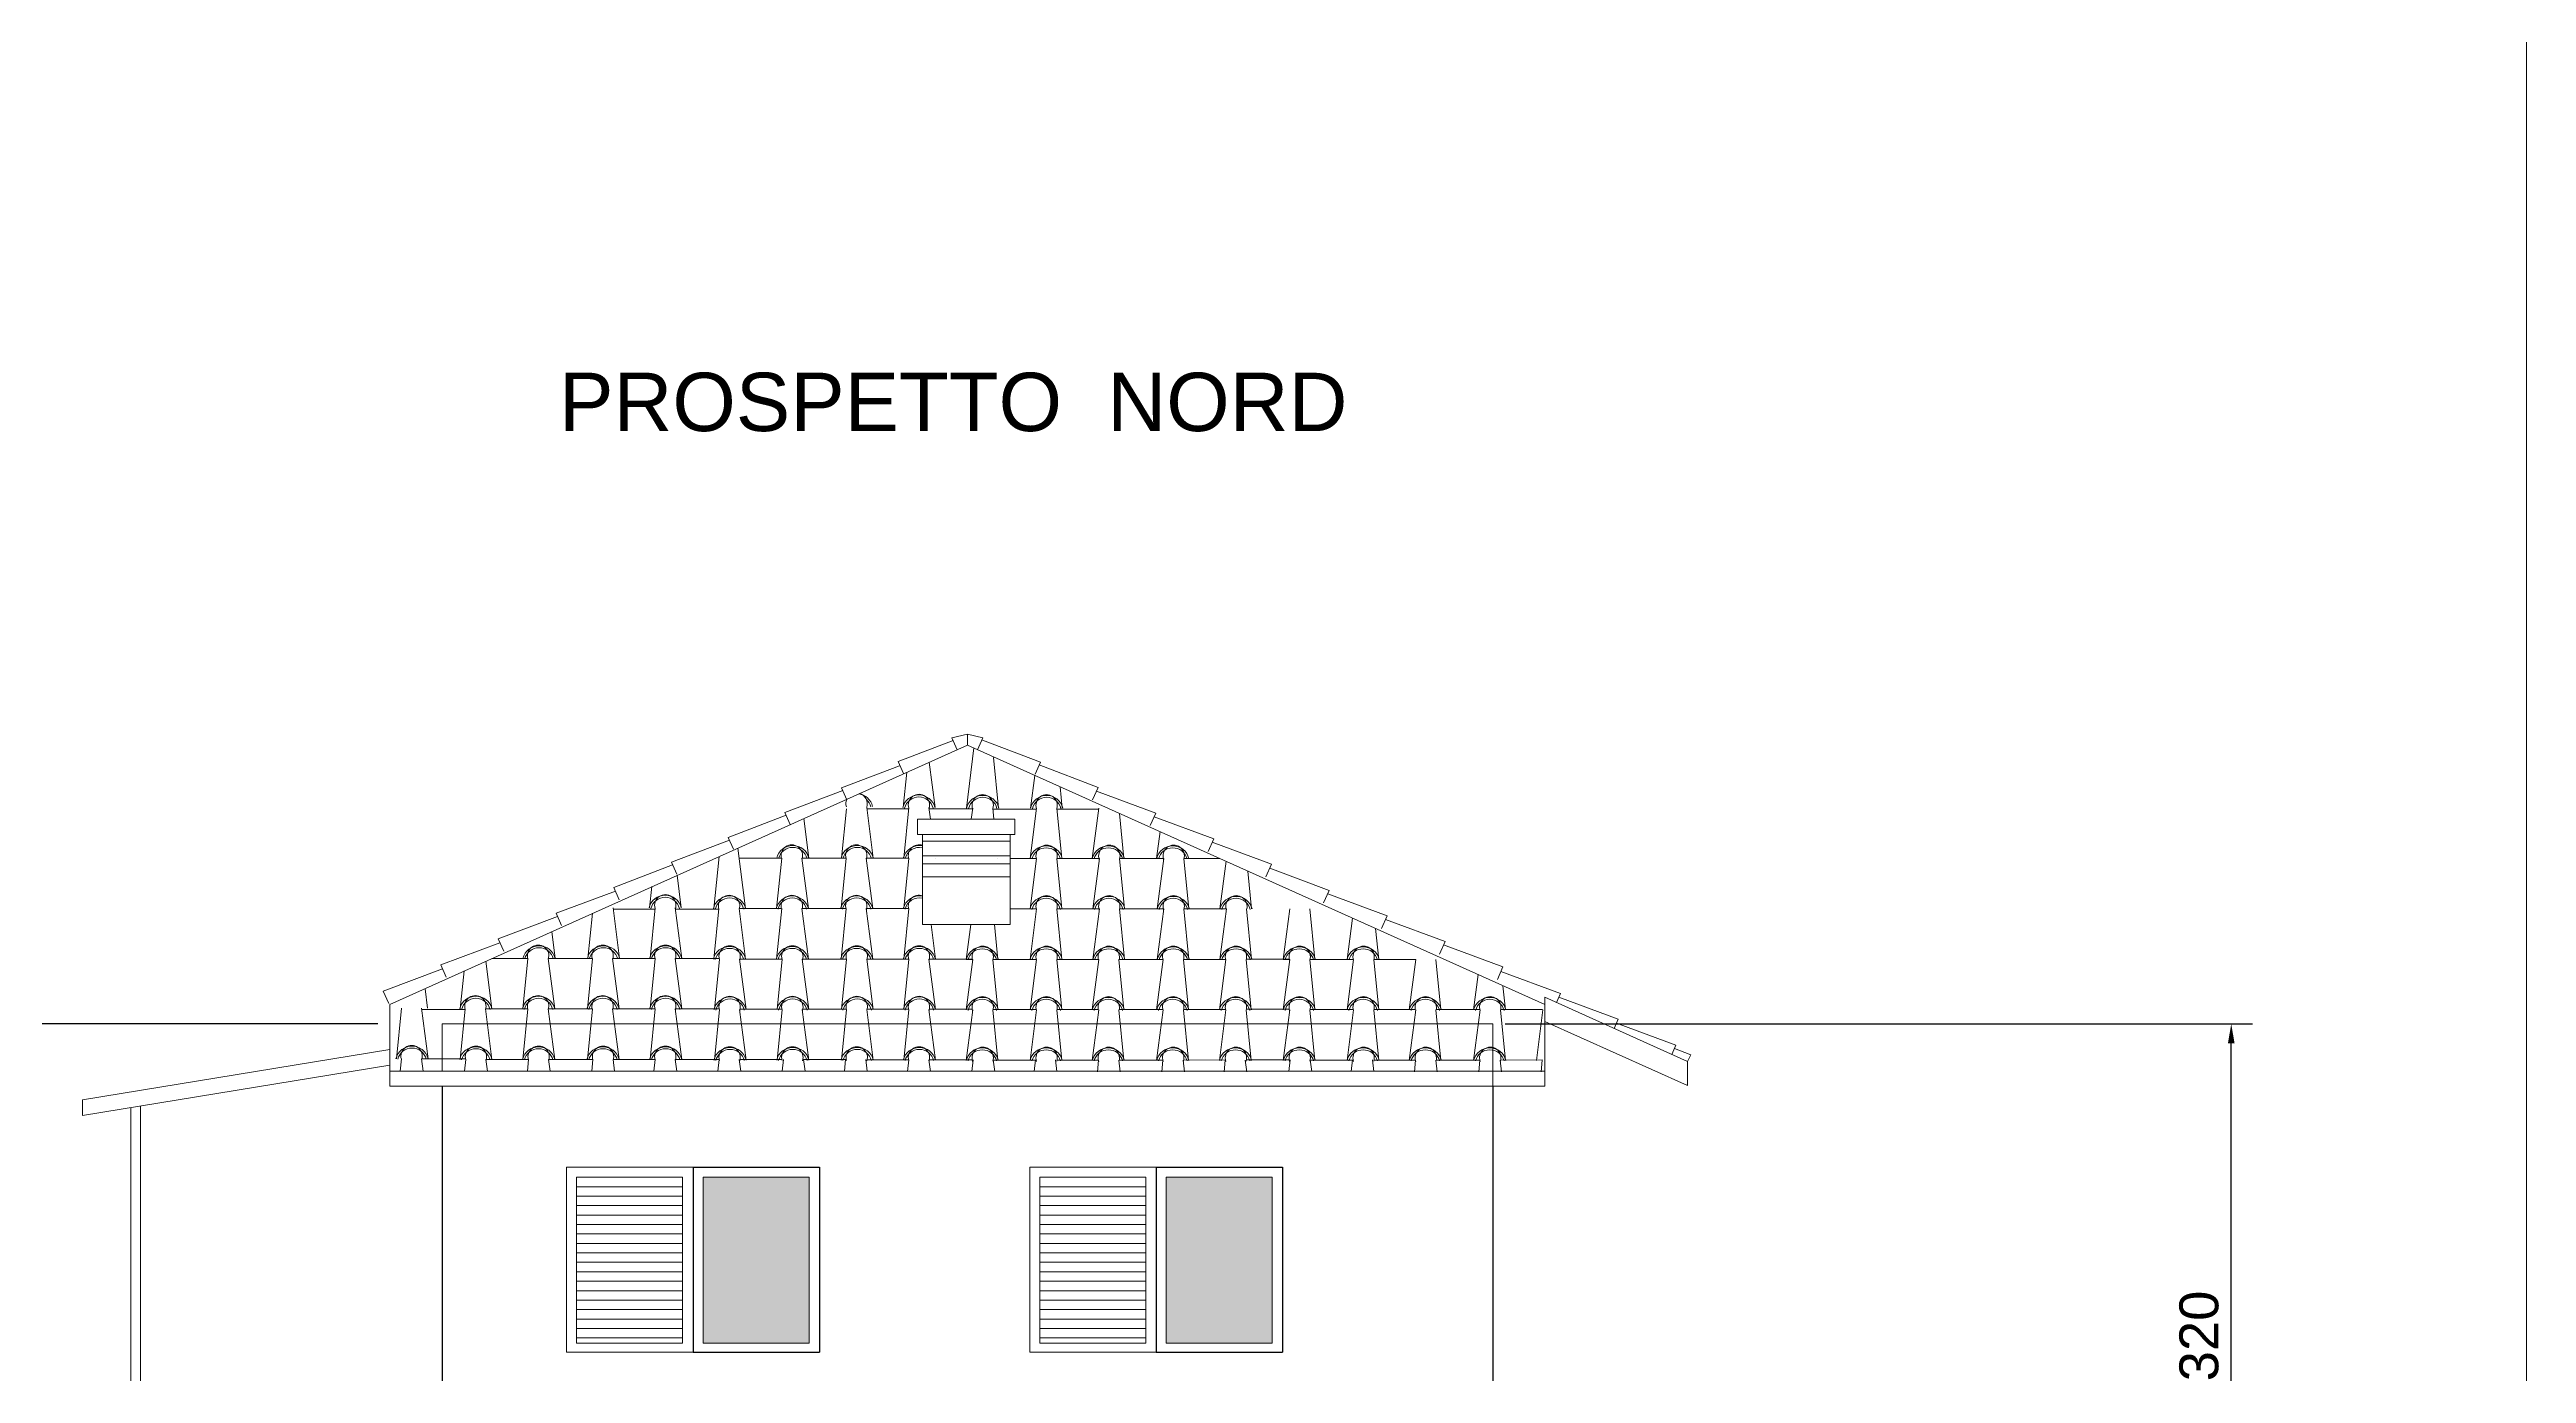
# Model space of a CAD drawing. Header units: millimetres. Extents: x -2768 to 386734, y -140 to 258833.
# Drawn here: x 222038 to 234767, y 124779 to 131583 of the extents above; entities that cross this region are included whole.
import ezdxf

# ---------------------------------------------------------------- set-up
doc = ezdxf.new("R2010")
doc.units = ezdxf.units.MM
doc.header["$PDMODE"] = 32
doc.linetypes.add('HIDDEN', pattern=[9.525, 6.35, -3.175])
for name, color, linetype, lineweight in [('parapetto', 251, 'Continuous', 9), ('PROIEZIONI', 145, 'Continuous', 5), ('rilievo', 7, 'Continuous', 25), ('TETTO', 6, 'Continuous', 20), ('TRATTEGGIO_tetto', 1, 'Continuous', 0), ('VARIE', 4, 'Continuous', 13)]:
    doc.layers.add(name, color=color, linetype=linetype, lineweight=lineweight)
doc.styles.add('Annotativa', font='arial.ttf')
doc.styles.get("Standard").update_dxf_attribs({"font": 'arial.ttf'})
doc.dimstyles.new('Annotativa', dxfattribs={"dimscale": 0, "dimtxt": 2.5, "dimasz": 2.5, "dimexe": 1.25, "dimexo": 0.625, "dimtad": 1, "dimtxsty": 'Standard', "dimcen": 2.5, "dimadec": 0, "dimazin": 0, "dimtfac": 1, "dimtmove": 0, "dimatfit": 3, "dimfxl": 1, "dimarcsym": 0})

# ---------------------------------------------------------------- blocks, each defined once
blk = doc.blocks.new('*D633')
at = {"layer": 'Defpoints', "color": 0}
for p in [(223788, 126576), (218561, 123669), (222387, 123669)]:
    blk.add_point(p, dxfattribs=at)
at = {"layer": 'VARIE', "color": 0, "lineweight": -2, "ltscale": 0.13}
for p, q in [((223725, 126576), (218451, 126576)), ((218561, 126476), (218561, 123769)), ((222324, 123669), (218451, 123669))]:
    blk.add_line(p, q, dxfattribs=at)
at = {"layer": 'VARIE', "color": 0}
for points in [[(218578, 126476), (218544, 126476), (218561, 126576)], [(218544, 123769), (218578, 123769), (218561, 123669)]]:
    blk.add_solid(points, dxfattribs=at)
at = {"layer": 'VARIE', "color": 0, "linetype": 'ByBlock', "lineweight": 9, "ltscale": 0.13, "insert": (218396, 125122), "char_height": 200, "attachment_point": 5, "rotation": 90}
blk.add_mtext('290', dxfattribs=at)
blk = doc.blocks.new('*D645')
at = {"layer": 'Defpoints', "color": 0}
for p in [(229455, 126576), (233250, 126576), (231318, 123369)]:
    blk.add_point(p, dxfattribs=at)
at = {"layer": 'VARIE', "color": 0, "lineweight": -2, "ltscale": 0.13}
for p, q in [((229518, 126576), (233360, 126576)), ((233250, 123469), (233250, 126476)), ((231380, 123369), (233360, 123369))]:
    blk.add_line(p, q, dxfattribs=at)
at = {"layer": 'VARIE', "color": 0}
for points in [[(233267, 126476), (233233, 126476), (233250, 126576)], [(233233, 123469), (233267, 123469), (233250, 123369)]]:
    blk.add_solid(points, dxfattribs=at)
at = {"layer": 'VARIE', "color": 0, "linetype": 'ByBlock', "lineweight": 9, "ltscale": 0.13, "insert": (233085, 124972), "char_height": 200, "attachment_point": 5, "rotation": 90}
blk.add_mtext('320', dxfattribs=at)

msp = doc.modelspace()

# ---------------------------------------------------------------- hatches: boundary and pattern name
at = {"layer": 'rilievo', "linetype": 'ByBlock', "ltscale": 0.13}
h = msp.add_hatch(color=254, dxfattribs=at)
h.set_gradient(color1=(196, 192, 195), one_color=1)
h.paths.add_polyline_path([(225397, 125787.6), (225397, 124934.9), (225941.3, 124934.9), (225941.3, 125787.6)])
h = msp.add_hatch(color=254, dxfattribs=at)
h.set_gradient(color1=(196, 192, 195), one_color=1)
h.paths.add_polyline_path([(227777, 125787.6), (227777, 124934.9), (228321.3, 124934.9), (228321.3, 125787.6)])

# ---------------------------------------------------------------- linework, layer by layer
at = {"layer": 'parapetto', "linetype": 'HIDDEN', "ltscale": 0.13}
for p, q in [((224055.2, 126575.6), (229455.2, 126575.6)), ((224055.2, 126333.2), (224055.2, 126575.6)), ((229455.2, 126575.6), (229455.2, 126256.5))]:
    msp.add_line(p, q, dxfattribs=at)
at = {"layer": 'parapetto', "ltscale": 0.13}
for p, q in [((224695.2, 125839.3), (224695.2, 124889.3)), ((224695.2, 125839.3), (225345.2, 125839.3)), ((224747, 125787.6), (224747, 124934.9)), ((225291.3, 125787.6), (224747, 125787.6)), ((225291.3, 124934.9), (225291.3, 125787.6)), ((227075.2, 125839.3), (227075.2, 124889.3)), ((227075.2, 125839.3), (227725.2, 125839.3)), ((227127, 125787.6), (227127, 124934.9)), ((227671.3, 125787.6), (227127, 125787.6)), ((227671.3, 124934.9), (227671.3, 125787.6)), ((225291.3, 125739), (224747, 125739)), ((225291.3, 125690.5), (224747, 125690.5)), ((225291.3, 125641.9), (224747, 125641.9)), ((227671.3, 125739), (227127, 125739)), ((227671.3, 125690.5), (227127, 125690.5)), ((227671.3, 125641.9), (227127, 125641.9)), ((225291.3, 125593.3), (224747, 125593.3)), ((225291.3, 125544.8), (224747, 125544.8)), ((227671.3, 125593.3), (227127, 125593.3)), ((227671.3, 125544.8), (227127, 125544.8)), ((225291.3, 125496.2), (224747, 125496.2)), ((225291.3, 125447.6), (224747, 125447.6)), ((225291.3, 125399.1), (224747, 125399.1)), ((227671.3, 125496.2), (227127, 125496.2)), ((227671.3, 125447.6), (227127, 125447.6)), ((227671.3, 125399.1), (227127, 125399.1)), ((225291.3, 125350.5), (224747, 125350.5)), ((225291.3, 125301.9), (224747, 125301.9)), ((225291.3, 125253.4), (224747, 125253.4)), ((227671.3, 125350.5), (227127, 125350.5)), ((227671.3, 125301.9), (227127, 125301.9)), ((227671.3, 125253.4), (227127, 125253.4)), ((225291.3, 125204.8), (224747, 125204.8)), ((225291.3, 125156.2), (224747, 125156.2)), ((227671.3, 125204.8), (227127, 125204.8)), ((227671.3, 125156.2), (227127, 125156.2)), ((225291.3, 125107.7), (224747, 125107.7)), ((225291.3, 125059.1), (224747, 125059.1)), ((225291.3, 125010.5), (224747, 125010.5)), ((227671.3, 125107.7), (227127, 125107.7)), ((227671.3, 125059.1), (227127, 125059.1)), ((227671.3, 125010.5), (227127, 125010.5)), ((224695.2, 124889.3), (225345.2, 124889.3)), ((225291.3, 124962), (224747, 124962)), ((224747, 124934.9), (225291.3, 124934.9)), ((227075.2, 124889.3), (227725.2, 124889.3)), ((227671.3, 124962), (227127, 124962)), ((227127, 124934.9), (227671.3, 124934.9))]:
    msp.add_line(p, q, dxfattribs=at)
for points in [[(225397, 125787.6), (225397, 124934.9), (225941.3, 124934.9), (225941.3, 125787.6)], [(227777, 125787.6), (227777, 124934.9), (228321.3, 124934.9), (228321.3, 125787.6)]]:
    msp.add_lwpolyline(points, close=True, dxfattribs=at)
at = {"layer": 'PROIEZIONI'}
for p, q in [((223787.7, 126675.6), (226755.2, 128008.9)), ((229722.7, 126675.6), (226755.2, 128008.9)), ((223787.7, 126333.2), (229722.7, 126333.2))]:
    msp.add_line(p, q, dxfattribs=at)
at = {"layer": 'rilievo', "ltscale": 0.13}
for p, q in [((224055.2, 126256.5), (224055.2, 120869.3)), ((229455.2, 126256.5), (229455.2, 119060.3)), ((225345.2, 125839.3), (225345.2, 124889.3)), ((225345.2, 125839.3), (225995.2, 125839.3)), ((225345.2, 125839.3), (225345.2, 124889.3)), ((225995.2, 125839.3), (225995.2, 124889.3)), ((227725.2, 125839.3), (227725.2, 124889.3)), ((227725.2, 125839.3), (228375.2, 125839.3)), ((228375.2, 125839.3), (228375.2, 124889.3)), ((225345.2, 124889.3), (225995.2, 124889.3)), ((227725.2, 124889.3), (228375.2, 124889.3))]:
    msp.add_line(p, q, dxfattribs=at)
at = {"layer": 'TETTO'}
for p, q in [((226999.3, 127627.5), (226499.3, 127627.5)), ((226499.3, 127548.9), (226499.3, 127627.5)), ((226999.3, 127548.9), (226499.3, 127548.9)), ((226974.3, 127627.5), (226524.3, 127627.5)), ((226524.3, 127086.7), (226524.3, 127548.9)), ((226974.3, 127548.9), (226524.3, 127548.9)), ((226974.3, 127548.9), (226974.3, 127086.7)), ((226999.3, 127627.5), (226999.3, 127548.9)), ((226974.3, 127515.5), (226524.3, 127515.5)), ((226974.3, 127439.3), (226524.3, 127439.3)), ((226974.3, 127398.4), (226524.3, 127398.4)), ((226974.3, 127331.6), (226524.3, 127331.6)), ((226974.3, 127086.7), (226524.3, 127086.7)), ((223787.7, 126675.6), (223787.7, 126256.5)), ((229722.7, 126712.5), (229722.7, 126256.5)), ((230455.2, 126383.3), (229722.7, 126712.5)), ((230455.2, 126258.8), (229722.7, 126587.9)), ((223787.7, 126444.7), (222208.3, 126186.2)), ((223787.7, 126363.7), (222208.3, 126105.2)), ((230455.2, 126383.3), (230455.2, 126258.8)), ((222208.3, 126105.2), (222208.3, 126186.2)), ((222455.2, 123669.3), (222455.2, 126145.6)), ((222505.2, 123669.3), (222505.2, 126153.8)), ((223787.7, 126256.5), (229722.7, 126256.5))]:
    msp.add_line(p, q, dxfattribs=at)
at = {"layer": 'TRATTEGGIO_tetto'}
for p, q in [((226675.1, 128046.7), (226755.2, 128065.7)), ((226835.3, 128046.7), (226755.2, 128065.7)), ((226755.2, 128065.7), (226755.2, 128008.9)), ((226681.7, 128031.9), (226398.7, 127924.3)), ((226675.1, 128046.7), (226702.6, 127985.2)), ((226788.4, 127994), (226751.3, 127685.4)), ((226835.3, 128046.7), (226807.8, 127985.2)), ((226832.7, 128034), (227130.6, 127920.7)), ((226888.5, 127945), (226914.3, 127685.4)), ((226406.5, 127902.5), (226108.6, 127789.3)), ((226398.7, 127924.3), (226426.2, 127862.8)), ((226443.7, 127868.9), (226425.6, 127687.4)), ((226558.3, 127920.4), (226588.7, 127687.4)), ((227101.6, 127853.2), (227079.7, 127685.4)), ((227130.6, 127920.7), (227103.1, 127859.2)), ((227124.3, 127906.6), (227427, 127790.4)), ((226115, 127775.2), (225817.1, 127661.9)), ((226108.6, 127789.3), (226136.1, 127727.8)), ((226133.8, 127680.9), (226108.6, 127427.9)), ((226237.8, 127687.4), (226271.7, 127427.9)), ((226453.5, 127680.9), (226238.7, 127680.8)), ((226454.1, 127687.4), (226428.3, 127427.9)), ((226557.5, 127687.4), (226565.3, 127627.5)), ((226781.9, 127681.1), (226558.3, 127681)), ((226782.5, 127685.4), (226774.9, 127627.5)), ((226885.8, 127685.4), (226891.6, 127627.5)), ((226886.4, 127679.1), (227110, 127679)), ((227110.9, 127685.4), (227077, 127425.9)), ((227214.2, 127685.4), (227240, 127425.9)), ((227214.8, 127678.9), (227429.6, 127678.8)), ((227231.8, 127794.7), (227242.7, 127685.4)), ((227430.5, 127685.4), (227396.6, 127425.9)), ((227427, 127790.4), (227398.8, 127727.2)), ((227418.7, 127771.9), (227723.3, 127658.2)), ((225823.4, 127647.8), (225525.5, 127534.6)), ((225817.1, 127661.9), (225844.5, 127600.4)), ((225914.1, 127631), (225940.6, 127427.9)), ((227536.6, 127657.8), (227559.7, 127425.9)), ((227723.3, 127658.2), (227695, 127595)), ((227715.4, 127640.6), (228020.9, 127527)), ((227745.7, 127563.8), (227727.7, 127425.9)), ((225531.9, 127520.4), (225234, 127407.2)), ((225479.2, 127435.6), (225452.6, 127168.4)), ((225525.5, 127534.6), (225553, 127473.1)), ((225575.1, 127478.7), (225615.6, 127168.4)), ((225799.7, 127427.9), (225581.8, 127427.7)), ((225800.7, 127427.9), (225774.9, 127168.4)), ((225937.9, 127427.9), (225904.1, 127427.9)), ((225904.1, 127427.9), (225937.9, 127168.4)), ((226130.7, 127427.9), (225905.9, 127427.9)), ((226131.8, 127427.9), (226106, 127168.4)), ((226269, 127427.9), (226235.1, 127427.9)), ((226235.1, 127427.9), (226269, 127168.4)), ((226453.1, 127427.9), (226237, 127427.9)), ((226454.1, 127427.9), (226428.3, 127168.4)), ((226591.3, 127427.9), (226591.3, 127427.9)), ((226911.6, 127425.9), (226911.6, 127425.9)), ((226974.3, 127425.9), (227109, 127425.9)), ((227077, 127425.9), (227110.9, 127425.9)), ((227110.9, 127425.9), (227077, 127166.4)), ((227214.2, 127425.9), (227240, 127166.4)), ((227215.3, 127425.9), (227431.3, 127425.9)), ((227399.3, 127425.9), (227433.2, 127425.9)), ((227433.2, 127425.9), (227399.3, 127166.4)), ((227536.5, 127425.9), (227562.4, 127166.4)), ((227537.6, 127425.9), (227762.4, 127425.9)), ((227730.4, 127425.9), (227764.2, 127425.9)), ((227764.2, 127425.9), (227730.4, 127166.4)), ((227867.6, 127425.9), (227893.4, 127166.4)), ((227868.7, 127425.9), (228052.7, 127425.9)), ((228020.9, 127527), (227992, 127462.4)), ((228013, 127509.4), (228318.4, 127395.9)), ((225240.3, 127393.1), (224937.6, 127276.9)), ((225234, 127407.2), (225261.5, 127345.7)), ((225263, 127339.7), (225284.9, 127171.9)), ((228084.7, 127411.5), (228052.7, 127166.4)), ((228196.3, 127361.4), (228215.7, 127166.4)), ((228318.4, 127395.9), (228289.6, 127331.2)), ((228309.3, 127375.4), (228614.8, 127261.9)), ((224945.9, 127258.4), (224641.3, 127144.7)), ((224934.1, 127171.9), (224968, 126912.4)), ((225149.8, 127165.4), (224935, 127165.3)), ((224937.6, 127276.9), (224965.8, 127213.7)), ((225132.8, 127281.2), (225121.9, 127171.9)), ((225150.4, 127171.9), (225124.6, 126912.4)), ((225253.7, 127171.9), (225287.6, 126912.4)), ((225478.2, 127165.6), (225254.6, 127165.5)), ((225478.4, 127168.4), (225452.6, 126908.9)), ((225615.6, 127168.4), (225581.8, 127168.4)), ((225581.8, 127168.4), (225615.6, 126908.9)), ((225799.7, 127168.4), (225583.7, 127168.4)), ((225800.8, 127168.4), (225774.9, 126908.9)), ((225937.9, 127168.4), (225904.1, 127168.4)), ((225904.1, 127168.4), (225938, 126908.9)), ((226130.7, 127168.4), (225906, 127168.4)), ((226131.8, 127168.4), (226106, 126908.9)), ((226269, 127168.4), (226235.2, 127168.4)), ((226235.2, 127168.4), (226269, 126908.9)), ((226453.1, 127168.4), (226237, 127168.4)), ((226454.1, 127168.4), (226428.3, 126908.9)), ((226974.3, 127166.4), (227109, 127166.4)), ((227077, 127166.4), (227110.9, 127166.4)), ((227110.9, 127166.4), (227077, 126906.9)), ((227214.2, 127166.4), (227240, 126906.9)), ((227215.3, 127166.4), (227431.3, 127166.4)), ((227399.3, 127166.4), (227433.2, 127166.4)), ((227433.2, 127166.4), (227399.3, 126906.9)), ((227536.5, 127166.4), (227562.3, 126906.9)), ((227537.6, 127166.4), (227762.4, 127166.4)), ((227730.4, 127166.4), (227764.2, 127166.4)), ((227764.2, 127166.4), (227730.4, 126906.9)), ((227867.6, 127166.4), (227893.4, 126906.9)), ((227868.6, 127166.4), (228084.7, 127166.4)), ((228052.7, 127166.4), (228086.5, 127166.4)), ((228086.5, 127166.4), (228052.7, 126906.9)), ((228189.9, 127166.4), (228215.7, 126906.9)), ((228411.5, 127166.4), (228377.7, 126906.9)), ((228514.9, 127166.4), (228540.7, 126906.9)), ((228614.8, 127261.9), (228585.9, 127197.2)), ((228606.9, 127244.3), (228912.3, 127130.7)), ((224649.2, 127127), (224343.7, 127013.5)), ((224618.9, 127050.3), (224636.9, 126912.4)), ((224641.3, 127144.7), (224669.6, 127081.4)), ((224828, 127144.3), (224804.9, 126912.4)), ((226568.1, 127086.7), (226591.3, 126908.9)), ((226772.1, 127086.7), (226748.6, 126906.9)), ((226893.7, 127086.7), (226911.6, 126906.9)), ((228733.9, 127119.9), (228706.1, 126906.9)), ((228853.2, 127066.2), (228869.1, 126906.9)), ((228912.3, 127130.7), (228883.5, 127066.1)), ((228904.5, 127113.1), (229209.9, 126999.6)), ((224353, 126992.7), (224048.5, 126879)), ((224495.9, 126912.4), (224311.9, 126912.4)), ((224343.7, 127013.5), (224372.6, 126948.9)), ((224497, 126912.4), (224471.2, 126652.9)), ((224634.2, 126912.4), (224600.3, 126912.4)), ((224600.3, 126912.4), (224634.2, 126652.9)), ((224827, 126912.4), (224602.2, 126912.4)), ((224828.1, 126912.4), (224802.2, 126652.9)), ((224965.3, 126912.4), (224931.4, 126912.4)), ((224931.4, 126912.4), (224965.3, 126652.9)), ((225149.3, 126912.4), (224933.3, 126912.4)), ((225150.4, 126912.4), (225124.6, 126652.9)), ((225287.6, 126912.4), (225253.7, 126912.4)), ((225253.7, 126912.4), (225287.6, 126652.9)), ((225477.7, 126912.4), (225255.6, 126912.4)), ((225481.1, 126908.9), (225455.3, 126649.3)), ((225618.3, 126908.9), (225584.4, 126908.9)), ((225584.4, 126908.9), (225618.3, 126649.3)), ((225802.3, 126908.9), (225586.3, 126908.9)), ((225803.4, 126908.9), (225777.6, 126649.3)), ((225940.6, 126908.9), (225906.8, 126908.9)), ((225906.8, 126908.9), (225940.6, 126649.3)), ((226133.4, 126908.9), (225908.6, 126908.9)), ((226134.5, 126908.9), (226108.6, 126649.3)), ((226271.7, 126908.9), (226237.8, 126908.9)), ((226237.8, 126908.9), (226271.7, 126649.3)), ((226453.1, 126908.9), (226239.7, 126908.9)), ((226454.1, 126908.9), (226428.3, 126649.3)), ((226591.3, 126908.9), (226557.5, 126908.9)), ((226557.5, 126908.9), (226591.3, 126649.3)), ((226781.4, 126908.9), (226559.3, 126908.9)), ((226748.6, 126906.9), (226782.5, 126906.9)), ((226782.5, 126906.9), (226748.6, 126647.4)), ((226885.8, 126906.9), (226911.6, 126647.4)), ((226886.9, 126906.9), (227109, 126906.9)), ((227077, 126906.9), (227110.9, 126906.9)), ((227110.9, 126906.9), (227077, 126647.4)), ((227214.2, 126906.9), (227240, 126647.4)), ((227215.3, 126906.9), (227428.6, 126906.9)), ((227396.6, 126906.9), (227430.5, 126906.9)), ((227430.5, 126906.9), (227396.6, 126647.4)), ((227533.8, 126906.9), (227559.7, 126647.4)), ((227534.9, 126906.9), (227759.7, 126906.9)), ((227727.7, 126906.9), (227761.6, 126906.9)), ((227761.6, 126906.9), (227727.7, 126647.4)), ((227864.9, 126906.9), (227890.7, 126647.4)), ((227866, 126906.9), (228082, 126906.9)), ((228050, 126906.9), (228083.9, 126906.9)), ((228083.9, 126906.9), (228050, 126647.4)), ((228187.2, 126906.9), (228213.1, 126647.4)), ((228410.5, 126908.9), (228188.4, 126908.9)), ((228377.7, 126906.9), (228411.5, 126906.9)), ((228411.5, 126906.9), (228377.7, 126647.4)), ((228514.9, 126906.9), (228540.7, 126647.4)), ((228515.9, 126906.9), (228738.1, 126906.9)), ((228706.1, 126906.9), (228739.9, 126906.9)), ((228739.9, 126906.9), (228706.1, 126647.4)), ((228843.3, 126906.9), (228869.1, 126647.4)), ((228844.3, 126906.9), (229057.7, 126906.9)), ((229025.7, 126906.9), (229059.6, 126906.9)), ((229059.6, 126906.9), (229025.7, 126647.4)), ((229162.9, 126906.9), (229188.7, 126647.4)), ((229209.9, 126999.6), (229181.1, 126934.9)), ((229202.1, 126982), (229507.5, 126868.4)), ((224057.8, 126858.1), (223753.3, 126744.4)), ((224048.5, 126879), (224076.7, 126815.7)), ((224168.3, 126847.8), (224148.9, 126652.9)), ((224279.9, 126898), (224311.9, 126652.9)), ((229380.5, 126829.3), (229356.8, 126647.4)), ((229507.5, 126868.4), (229478.7, 126803.8)), ((229497.1, 126845.1), (229802.5, 126731.5)), ((223753.3, 126744.4), (223781.5, 126681.2)), ((223846.7, 126656.4), (223820.8, 126396.9)), ((223950, 126656.4), (223983.9, 126396.9)), ((223968.1, 126756.6), (223981.2, 126656.4)), ((224174.7, 126652.9), (224148.9, 126393.3)), ((224311.9, 126652.9), (224278, 126652.9)), ((224278, 126652.9), (224311.9, 126393.3)), ((224495.9, 126652.9), (224279.9, 126652.9)), ((224497, 126652.9), (224471.2, 126393.3)), ((224634.2, 126652.9), (224600.4, 126652.9)), ((224600.4, 126652.9), (224634.2, 126393.3)), ((224827, 126652.9), (224602.2, 126652.9)), ((224828.1, 126652.9), (224802.2, 126393.3)), ((224965.3, 126652.9), (224931.4, 126652.9)), ((224931.4, 126652.9), (224965.3, 126393.3)), ((225149.3, 126652.9), (224933.3, 126652.9)), ((225150.4, 126652.9), (225124.6, 126393.3)), ((225287.6, 126652.9), (225253.7, 126652.9)), ((225253.7, 126652.9), (225287.6, 126393.3)), ((225477.7, 126652.9), (225255.6, 126652.9)), ((229507.3, 126772.3), (229519.8, 126647.5)), ((229802.5, 126731.5), (229782.1, 126685.8)), ((229794.7, 126713.9), (230100.1, 126600.4)), ((224174.4, 126650.1), (223950.8, 126649.9)), ((225481.1, 126649.3), (225455.3, 126389.8)), ((225584.4, 126649.3), (225618.3, 126389.8)), ((225801.8, 126651.7), (225586.9, 126651.8)), ((225803.4, 126649.3), (225777.6, 126389.8)), ((225906.8, 126649.3), (225940.6, 126389.8)), ((226132.9, 126651.5), (225909.2, 126651.6)), ((226134.5, 126649.3), (226108.6, 126389.8)), ((226237.8, 126649.3), (226271.7, 126389.8)), ((226452.6, 126651.3), (226240.2, 126651.4)), ((226454.1, 126649.3), (226428.3, 126389.8)), ((226557.5, 126649.3), (226591.3, 126389.8)), ((226781, 126651.2), (226559.8, 126651.3)), ((226782.5, 126647.4), (226748.6, 126387.8)), ((226885.8, 126647.4), (226911.6, 126387.8)), ((226887.3, 126649.2), (227108.5, 126649.3)), ((227110.9, 126647.4), (227077, 126387.8)), ((227214.2, 126647.4), (227240, 126387.8)), ((227215.7, 126649.3), (227428.1, 126649.5)), ((227430.5, 126647.4), (227396.6, 126387.8)), ((227533.8, 126647.4), (227559.7, 126387.8)), ((227535.4, 126649.5), (227759.2, 126649.6)), ((227761.6, 126647.4), (227727.7, 126387.8)), ((227864.9, 126647.4), (227890.7, 126387.8)), ((227866.5, 126649.7), (228081.4, 126649.8)), ((228083.9, 126647.4), (228050, 126387.8)), ((228187.2, 126647.4), (228213.1, 126387.8)), ((228410.1, 126651.2), (228188.9, 126651.3)), ((228411.5, 126647.4), (228377.7, 126387.8)), ((228514.9, 126647.4), (228540.7, 126387.8)), ((228516.4, 126649.2), (228737.6, 126649.3)), ((228739.9, 126647.4), (228706.1, 126387.8)), ((228843.3, 126647.4), (228869.1, 126387.8)), ((228844.8, 126649.3), (229057.2, 126649.5)), ((229059.6, 126647.4), (229025.7, 126387.8)), ((229162.9, 126647.4), (229188.7, 126387.8)), ((229164.5, 126649.5), (229388.2, 126649.6)), ((229390.6, 126647.4), (229356.8, 126387.8)), ((229494, 126647.4), (229519.8, 126387.8)), ((229495.6, 126649.7), (229710.5, 126649.8)), ((229712.9, 126647.4), (229679.1, 126387.8)), ((230100.1, 126600.4), (230078.7, 126552.5)), ((230091, 126579.9), (230396.4, 126466.4)), ((230396.4, 126466.4), (230375.4, 126419.2)), ((230388.6, 126448.8), (230473.5, 126417.2)), ((230473.5, 126417.2), (230455.2, 126383.3)), ((223846.7, 126396.9), (223840.3, 126333.2)), ((223983.9, 126396.9), (223950, 126396.9)), ((223950, 126396.9), (223958.3, 126333.2)), ((224174, 126396.9), (223951.9, 126396.9)), ((224177.4, 126393.3), (224171.4, 126333.2)), ((224314.6, 126393.3), (224280.7, 126393.3)), ((224280.7, 126393.3), (224288.6, 126333.2)), ((224498.6, 126393.3), (224282.6, 126393.3)), ((224499.7, 126393.3), (224493.7, 126333.2)), ((224636.9, 126393.3), (224603, 126393.3)), ((224603, 126393.3), (224610.9, 126333.2)), ((224829.7, 126393.3), (224604.9, 126393.3)), ((224830.8, 126393.3), (224824.8, 126333.2)), ((224967.9, 126393.3), (224934.1, 126393.3)), ((224934.1, 126393.3), (224941.9, 126333.2)), ((225149.3, 126393.3), (224936, 126393.3)), ((225150.4, 126393.3), (225144.4, 126333.2)), ((225287.6, 126393.3), (225253.7, 126393.3)), ((225253.7, 126393.3), (225261.6, 126333.2)), ((225477.7, 126393.3), (225255.6, 126393.3)), ((225477.7, 126393.3), (225255.6, 126393.3)), ((225478.8, 126393.3), (225472.8, 126333.2)), ((225582.1, 126393.3), (225590, 126333.2)), ((225801.8, 126392.2), (225586.9, 126392.3)), ((225809.9, 126393.3), (225803.9, 126333.2)), ((226132.9, 126392), (225909.2, 126392.1)), ((225913.2, 126393.3), (225921, 126333.2)), ((226129.5, 126393.3), (226123.5, 126333.2)), ((226232.8, 126393.3), (226240.7, 126333.2)), ((226452.6, 126391.8), (226240.2, 126391.9)), ((226453.7, 126391.8), (226447.7, 126331.7)), ((226557, 126391.8), (226564.8, 126331.7)), ((226781, 126391.7), (226559.8, 126391.8)), ((226784.7, 126391.8), (226778.7, 126331.7)), ((226887.3, 126389.7), (227108.5, 126389.8)), ((226888.1, 126391.8), (226895.9, 126331.7)), ((227104.4, 126391.8), (227098.4, 126331.7)), ((227207.7, 126391.8), (227215.5, 126331.7)), ((227215.7, 126389.8), (227428.1, 126389.9)), ((227429.2, 126389.9), (227423.2, 126329.8)), ((227532.5, 126389.9), (227540.4, 126329.8)), ((227535.4, 126390), (227759.2, 126390.1)), ((227760.3, 126389.9), (227754.3, 126329.8)), ((227863.6, 126389.9), (227871.4, 126329.8)), ((227866.5, 126390.2), (228081.4, 126390.3)), ((228079.9, 126389.9), (228073.9, 126329.8)), ((228183.2, 126389.9), (228191.1, 126329.8)), ((228410.1, 126391.7), (228188.9, 126391.8)), ((228413.8, 126391.8), (228407.8, 126331.7)), ((228516.4, 126389.7), (228737.6, 126389.8)), ((228517.1, 126391.8), (228525, 126331.7)), ((228733.4, 126391.8), (228727.4, 126331.7)), ((228836.8, 126391.8), (228844.6, 126331.7)), ((228844.8, 126389.8), (229057.2, 126389.9)), ((229058.3, 126389.9), (229052.3, 126329.8)), ((229161.6, 126389.9), (229169.5, 126329.8)), ((229164.5, 126390), (229388.2, 126390.1)), ((229389.3, 126389.9), (229383.4, 126329.8)), ((229492.7, 126389.9), (229500.5, 126329.8)), ((229495.6, 126390.2), (229710.5, 126390.3)), ((229709, 126389.9), (229703, 126329.8))]:
    msp.add_line(p, q, dxfattribs=at)
for centre, radius, start, end in [((226185.7, 127707.5), 54.9, 155.01578, 197.42648), ((226185.3, 127673.5), 75.3, 130.27462, 131.67274), ((226185.3, 127673.5), 85.3, 13.8366, 82.21914), ((226185.7, 127707.5), 54.9, 340.88873, 73.37325), ((226185.3, 127673.5), 75.3, 13.8366, 47.56048), ((226505.8, 127667), 85.3, 13.8366, 166.1634), ((226505.8, 127667), 75.3, 13.8366, 166.1634), ((226506.2, 127701), 54.9, 340.88873, 197.42648), ((226834.1, 127665), 85.3, 13.8366, 166.1634), ((226834.1, 127665), 75.3, 13.8366, 166.1634), ((226833.7, 127699.1), 54.9, 342.57352, 199.11127), ((227162.5, 127665), 85.3, 13.8366, 166.1634), ((227162.5, 127665), 75.3, 13.8366, 166.1634), ((227162.1, 127699.1), 54.9, 342.57352, 199.11127), ((225857.8, 127407.5), 85.3, 13.8366, 166.1634), ((225857.8, 127407.5), 75.3, 13.8366, 166.1634), ((225852.8, 127441.5), 54.9, 340.88873, 197.42648), ((226188.8, 127407.5), 85.3, 13.8366, 166.1634), ((226188.8, 127407.5), 75.3, 13.8366, 166.1634), ((226183.9, 127441.5), 54.9, 340.88873, 197.42648), ((226508.5, 127407.5), 85.3, 79.32793, 166.1634), ((226508.5, 127407.5), 75.3, 77.89117, 166.1634), ((226506.2, 127441.5), 54.9, 70.75976, 197.42648), ((226508.5, 127407.5), 85.3, 13.83659651551749, 13.83659666663238), ((227159.9, 127405.5), 85.3, 13.8366, 166.1634), ((227159.9, 127405.5), 75.3, 13.8366, 166.1634), ((227162.1, 127439.5), 54.9, 342.57352, 199.11127), ((227479.5, 127405.5), 85.3, 13.8366, 166.1634), ((227479.5, 127405.5), 75.3, 13.8366, 166.1634), ((227484.5, 127439.5), 54.9, 342.57352, 199.11127), ((227810.6, 127405.5), 85.3, 13.8366, 166.1634), ((227810.6, 127405.5), 75.3, 13.8366, 166.1634), ((227815.5, 127439.5), 54.9, 342.57352, 199.11127), ((225202.1, 127151.5), 85.3, 13.8366, 166.1634), ((225202.1, 127151.5), 75.3, 13.8366, 166.1634), ((225202.5, 127185.5), 54.9, 340.88873, 197.42648), ((225532.8, 127148), 85.3, 13.8366, 166.1634), ((225532.8, 127148), 75.3, 13.8366, 166.1634), ((225530.5, 127182), 54.9, 340.88873, 197.42648), ((225855.1, 127148), 85.3, 13.8366, 166.1634), ((225855.1, 127148), 75.3, 13.8366, 166.1634), ((225852.8, 127182), 54.9, 340.88873, 197.42648), ((226186.1, 127148), 85.3, 13.8366, 166.1634), ((226186.1, 127148), 75.3, 13.8366, 166.1634), ((226183.9, 127182), 54.9, 340.88873, 197.42648), ((226508.5, 127148), 85.3, 79.32793, 166.1634), ((226508.5, 127148), 75.3, 77.89117, 166.1634), ((226506.2, 127182), 54.9, 340.88873, 340.88873), ((226506.2, 127182), 54.9, 70.75976, 197.42648), ((227159.9, 127146), 85.3, 13.8366, 166.1634), ((227159.9, 127146), 75.3, 13.8366, 166.1634), ((227162.1, 127180), 54.9, 342.57352, 199.11127), ((227482.2, 127146), 85.3, 13.8366, 166.1634), ((227482.2, 127146), 75.3, 13.8366, 166.1634), ((227484.4, 127180), 54.9, 342.57352, 199.11127), ((227813.2, 127146), 85.3, 13.8366, 166.1634), ((227813.2, 127146), 75.3, 13.8366, 166.1634), ((227815.5, 127180), 54.9, 342.57352, 199.11127), ((228135.6, 127146), 85.3, 13.8366, 166.1634), ((228135.6, 127146), 75.3, 13.8366, 166.1634), ((228137.8, 127180), 54.9, 342.57352, 199.11127), ((224554, 126892), 85.3, 13.8366, 166.1634), ((224554, 126892), 75.3, 13.8366, 166.1634), ((224549.1, 126926), 54.9, 340.88873, 197.42648), ((224885.1, 126892), 85.3, 13.8366, 166.1634), ((224885.1, 126892), 75.3, 13.8366, 166.1634), ((224880.1, 126926), 54.9, 340.88873, 197.42648), ((225204.7, 126892), 85.3, 13.8366, 166.1634), ((225204.7, 126892), 75.3, 13.8366, 166.1634), ((225202.5, 126926), 54.9, 340.88873, 197.42648), ((225532.8, 126888.5), 85.3, 13.8366, 166.1634), ((225532.8, 126888.5), 75.3, 13.8366, 166.1634), ((225533.2, 126922.5), 54.9, 340.88873, 197.42648), ((225855.1, 126888.5), 85.3, 13.8366, 166.1634), ((225855.1, 126888.5), 75.3, 13.8366, 166.1634), ((225855.5, 126922.5), 54.9, 340.88873, 197.42648), ((226186.2, 126888.5), 85.3, 13.8366, 166.1634), ((226186.2, 126888.5), 75.3, 13.8366, 166.1634), ((226186.6, 126922.5), 54.9, 340.88873, 197.42648), ((226508.5, 126888.5), 85.3, 13.8366, 166.1634), ((226508.5, 126888.5), 75.3, 13.8366, 166.1634), ((226506.2, 126922.5), 54.9, 340.88873, 197.42648), ((226831.5, 126886.5), 85.3, 13.8366, 166.1634), ((226831.5, 126886.5), 75.3, 13.8366, 166.1634), ((226833.7, 126920.5), 54.9, 342.57352, 199.11127), ((227159.9, 126886.5), 85.3, 13.8366, 166.1634), ((227159.9, 126886.5), 75.3, 13.8366, 166.1634), ((227162.1, 126920.5), 54.9, 342.57352, 199.11127), ((227482.2, 126886.5), 85.3, 13.8366, 166.1634), ((227482.2, 126886.5), 75.3, 13.8366, 166.1634), ((227481.8, 126920.5), 54.9, 342.57352, 199.11127), ((227813.2, 126886.5), 85.3, 13.8366, 166.1634), ((227813.2, 126886.5), 75.3, 13.8366, 166.1634), ((227812.8, 126920.5), 54.9, 342.57352, 199.11127), ((228135.5, 126886.5), 85.3, 13.8366, 166.1634), ((228135.5, 126886.5), 75.3, 13.8366, 166.1634), ((228135.1, 126920.5), 54.9, 342.57352, 199.11127), ((228460.5, 126886.5), 85.3, 13.8366, 166.1634), ((228460.5, 126886.5), 75.3, 13.8366, 166.1634), ((228462.8, 126920.5), 54.9, 342.57352, 199.11127), ((228788.9, 126886.5), 85.3, 13.8366, 166.1634), ((228788.9, 126886.5), 75.3, 13.8366, 166.1634), ((228791.2, 126920.5), 54.9, 342.57352, 199.11127), ((224229, 126632.5), 85.3, 13.8366, 166.1634), ((224229, 126632.5), 75.3, 13.8366, 166.1634), ((224226.8, 126666.5), 54.9, 340.88873, 197.42648), ((224551.3, 126632.5), 85.3, 13.8366, 166.1634), ((224551.3, 126632.5), 75.3, 13.8366, 166.1634), ((224549.1, 126666.5), 54.9, 340.88873, 197.42648), ((224882.4, 126632.5), 85.3, 13.8366, 166.1634), ((224882.4, 126632.5), 75.3, 13.8366, 166.1634), ((224880.2, 126666.5), 54.9, 340.88873, 197.42648), ((225204.7, 126632.5), 85.3, 13.8366, 166.1634), ((225204.7, 126632.5), 75.3, 13.8366, 166.1634), ((225202.5, 126666.5), 54.9, 340.88873, 197.42648), ((225535.5, 126628.9), 85.3, 13.8366, 166.1634), ((225535.5, 126628.9), 75.3, 13.8366, 166.1634), ((225533.2, 126663), 54.9, 340.88873, 197.42648), ((225857.8, 126628.9), 85.3, 13.8366, 166.1634), ((225857.8, 126628.9), 75.3, 13.8366, 166.1634), ((225855.5, 126663), 54.9, 340.88873, 197.42648), ((226188.8, 126628.9), 85.3, 13.8366, 166.1634), ((226188.8, 126628.9), 75.3, 13.8366, 166.1634), ((226186.6, 126663), 54.9, 340.88873, 197.42648), ((226508.5, 126628.9), 85.3, 13.8366, 166.1634), ((226508.5, 126628.9), 75.3, 13.8366, 166.1634), ((226506.2, 126663), 54.9, 340.88873, 197.42648), ((226831.5, 126626.9), 85.3, 13.8366, 166.1634), ((226831.5, 126626.9), 75.3, 13.8366, 166.1634), ((226833.7, 126661), 54.9, 342.57352, 199.11127), ((227159.9, 126626.9), 85.3, 13.8366, 166.1634), ((227159.9, 126626.9), 75.3, 13.8366, 166.1634), ((227162.1, 126661), 54.9, 342.57352, 199.11127), ((227479.5, 126626.9), 85.3, 13.8366, 166.1634), ((227479.5, 126626.9), 75.3, 13.8366, 166.1634), ((227481.8, 126661), 54.9, 342.57352, 199.11127), ((227810.6, 126626.9), 85.3, 13.8366, 166.1634), ((227810.6, 126626.9), 75.3, 13.8366, 166.1634), ((227812.8, 126661), 54.9, 342.57352, 199.11127), ((228132.9, 126626.9), 85.3, 13.8366, 166.1634), ((228132.9, 126626.9), 75.3, 13.8366, 166.1634), ((228135.1, 126661), 54.9, 342.57352, 199.11127), ((228460.5, 126626.9), 85.3, 13.8366, 166.1634), ((228460.5, 126626.9), 75.3, 13.8366, 166.1634), ((228462.8, 126661), 54.9, 342.57352, 199.11127), ((228788.9, 126626.9), 85.3, 13.8366, 166.1634), ((228788.9, 126626.9), 75.3, 13.8366, 166.1634), ((228791.2, 126661), 54.9, 342.57352, 199.11127), ((229108.6, 126626.9), 85.3, 13.8366, 166.1634), ((229108.6, 126626.9), 75.3, 13.8366, 166.1634), ((229110.8, 126661), 54.9, 342.57352, 199.11127), ((229439.6, 126626.9), 85.3, 13.8366, 166.1634), ((229439.6, 126626.9), 75.3, 13.8366, 166.1634), ((229441.9, 126661), 54.9, 342.57352, 199.11127), ((223901, 126376.5), 85.3, 13.8366, 166.1634), ((223901, 126376.5), 75.3, 13.8366, 166.1634), ((223898.7, 126410.5), 54.9, 340.88873, 197.42648), ((224229.1, 126372.9), 85.3, 13.8366, 166.1634), ((224229.1, 126372.9), 75.3, 13.8366, 166.1634), ((224229.4, 126407), 54.9, 340.88873, 197.42648), ((224551.4, 126372.9), 85.3, 13.8366, 166.1634), ((224551.4, 126372.9), 75.3, 13.8366, 166.1634), ((224551.8, 126407), 54.9, 340.88873, 197.42648), ((224882.4, 126372.9), 85.3, 13.8366, 166.1634), ((224882.4, 126372.9), 75.3, 13.8366, 166.1634), ((224882.8, 126407), 54.9, 340.88873, 197.42648), ((225204.7, 126372.9), 85.3, 13.8366, 166.1634), ((225204.7, 126372.9), 75.3, 13.8366, 166.1634), ((225202.5, 126407), 54.9, 340.88873, 197.42648), ((225535.5, 126369.4), 85.3, 13.8366, 166.1634), ((225535.5, 126369.4), 75.3, 13.8366, 166.1634), ((225533.2, 126403.4), 54.9, 340.88873, 197.42648), ((225857.8, 126369.4), 85.3, 13.8366, 166.1634), ((225857.8, 126369.4), 75.3, 13.8366, 166.1634), ((225855.5, 126403.4), 54.9, 340.88873, 197.42648), ((226188.8, 126369.4), 85.3, 13.8366, 166.1634), ((226188.8, 126369.4), 75.3, 13.8366, 166.1634), ((226186.6, 126403.4), 54.9, 340.88873, 197.42648), ((226508.5, 126369.4), 85.3, 13.8366, 166.1634), ((226508.5, 126369.4), 75.3, 13.8366, 166.1634), ((226506.2, 126403.4), 54.9, 340.88873, 197.42648), ((226831.5, 126367.4), 85.3, 13.8366, 166.1634), ((226831.5, 126367.4), 75.3, 13.8366, 166.1634), ((226833.7, 126401.4), 54.9, 342.57352, 199.11127), ((227159.9, 126367.4), 85.3, 13.8366, 166.1634), ((227159.9, 126367.4), 75.3, 13.8366, 166.1634), ((227162.1, 126401.4), 54.9, 342.57352, 199.11127), ((227479.5, 126367.4), 85.3, 13.8366, 166.1634), ((227479.5, 126367.4), 75.3, 13.8366, 166.1634), ((227481.8, 126401.4), 54.9, 342.57352, 199.11127), ((227810.6, 126367.4), 85.3, 13.8366, 166.1634), ((227810.6, 126367.4), 75.3, 13.8366, 166.1634), ((227812.8, 126401.4), 54.9, 342.57352, 199.11127), ((228132.9, 126367.4), 85.3, 13.8366, 166.1634), ((228132.9, 126367.4), 75.3, 13.8366, 166.1634), ((228135.1, 126401.4), 54.9, 342.57352, 199.11127), ((228460.5, 126367.4), 85.3, 13.8366, 166.1634), ((228460.5, 126367.4), 75.3, 13.8366, 166.1634), ((228462.8, 126401.4), 54.9, 342.57352, 199.11127), ((228788.9, 126367.4), 85.3, 13.8366, 166.1634), ((228788.9, 126367.4), 75.3, 13.8366, 166.1634), ((228791.2, 126401.4), 54.9, 342.57352, 199.11127), ((229108.6, 126367.4), 85.3, 13.8366, 166.1634), ((229108.6, 126367.4), 75.3, 13.8366, 166.1634), ((229110.8, 126401.4), 54.9, 342.57352, 199.11127), ((229439.6, 126367.4), 85.3, 13.8366, 166.1634), ((229439.6, 126367.4), 75.3, 13.8366, 166.1634), ((229441.9, 126401.4), 54.9, 342.57352, 199.11127)]:
    msp.add_arc(centre, radius, start, end, dxfattribs=at)
at = {"layer": 'VARIE', "linetype": 'Continuous', "lineweight": 13, "ltscale": 0.13}
msp.add_lwpolyline([(154416.5, 114715), (234767.1, 114715), (234767.1, 171528.5), (154416.5, 171528.5)], close=True, dxfattribs=at)

# ---------------------------------------------------------------- texts
at = {"layer": 'rilievo', "linetype": 'Continuous', "lineweight": 13, "ltscale": 0.13, "insert": (224657, 129922.4), "char_height": 300, "width": 9790.406, "attachment_point": 1, "style": 'Annotativa'}
msp.add_mtext('{PROSPETTO  NORD}', dxfattribs=at)

# ---------------------------------------------------------------- dimensions: what is measured, and where the dimension line sits
at = {"layer": 'VARIE', "lineweight": 9, "ltscale": 0.13}
for base, p1, p2, text, picture, middle in [((218561, 123669.3), (223787.7, 126575.6), (222387, 123669.3), '290', '*D633', (218396.4, 125122.4)), ((233250, 126575.6), (231317.7, 123369.3), (229455.2, 126575.6), '320', '*D645', (233085.4, 124972.4))]:
    dim = msp.add_linear_dim(base=base, p1=p1, p2=p2, angle=90, text=text, dimstyle='Annotativa', override={"dimscale": 0, "dimtxt": 2, "dimasz": 1, "dimexe": 1.1, "dimdec": 0, "dimlfac": 0.1, "dimzin": 0, "dimdsep": 46}, dxfattribs=at)
    dim.commit()
    dim.dimension.update_dxf_attribs({"geometry": picture, "text_midpoint": middle})

doc.saveas('drawing.dxf')
